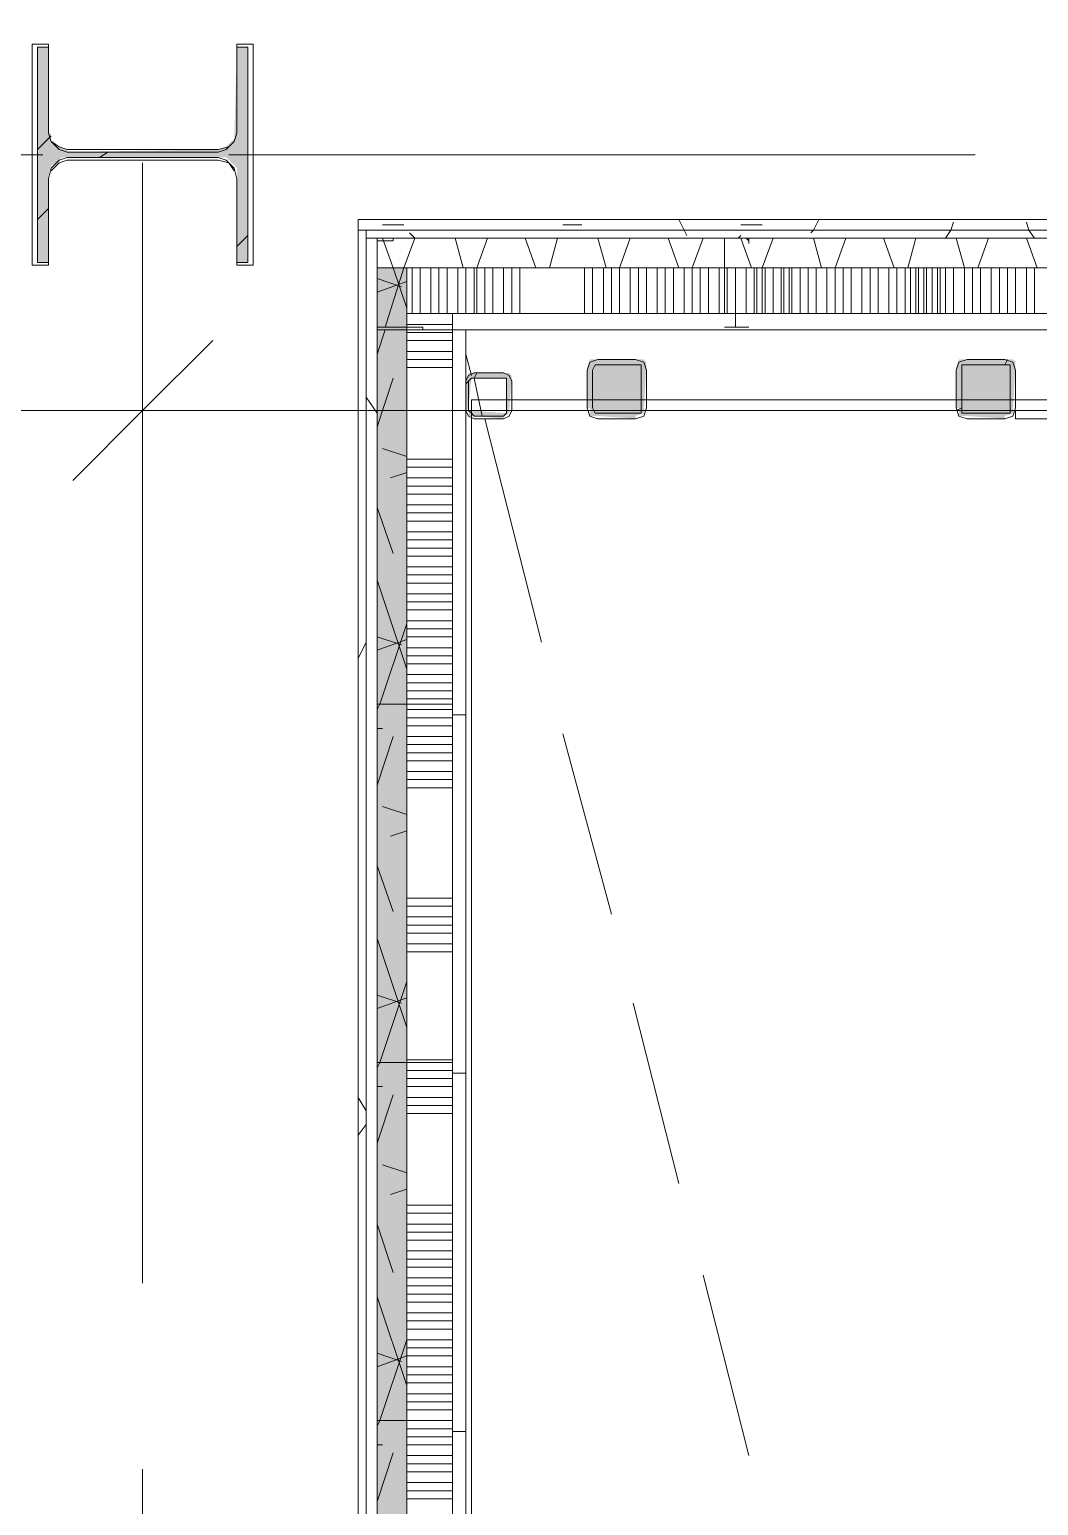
# Model space of a CAD drawing. Header units: metres. Extents: x -2 to 237, y -8 to 52.
# Drawn here: x 32.766 to 34.483, y 30.727 to 33.241 of the extents above; entities that cross this region are included whole.
import ezdxf

# ---------------------------------------------------------------- set-up
doc = ezdxf.new("R2010")
doc.units = ezdxf.units.M
doc.layers.add('HVAC - Ductos', color=5, linetype='Continuous', lineweight=0)
doc.layers.add('PDF2_Geometry', color=7, linetype='Continuous', lineweight=0, true_color=0xaaaaaa)
doc.layers.add('PDF2_Solid Fills', color=7, linetype='Continuous', lineweight=0, true_color=0xffffff)

msp = doc.modelspace()

# ---------------------------------------------------------------- hatches: boundary and pattern name
at = {"layer": 'PDF2_Solid Fills', "lineweight": 0, "transparency": 33554559}
for points in [[(33.1189, 33.2108), (33.1143, 33.0548), (33.1006, 33.0411), (33.0868, 33.0365), (32.83, 33.0319), (32.83, 33.0365), (32.8162, 33.0411), (32.807, 33.0502), (32.8024, 33.0502), (32.8024, 33.064), (32.7978, 33.064), (32.7978, 33.2108), (32.7795, 33.2108), (32.7795, 32.8439), (32.7978, 32.8439), (32.7978, 32.9907), (32.8024, 33.009), (32.8116, 33.0136), (32.8208, 33.0228), (33.1006, 33.0228), (33.1189, 33.0044), (33.1189, 32.8439), (33.1372, 32.8439), (33.1372, 33.2108)], [(33.362, 24.0154), (33.4078, 24.0108), (33.4078, 32.8347), (33.3574, 32.8347), (33.3574, 24.0154)], [(33.362, 24.0154), (33.4078, 24.0108), (33.4078, 32.8347), (33.3574, 32.8347), (33.3574, 24.0154)], [(33.816, 32.6742), (33.8114, 32.6788), (33.7197, 32.6788), (33.7151, 32.665), (33.7151, 32.5963), (33.7197, 32.5963), (33.7197, 32.5825), (33.7334, 32.5825), (33.7976, 32.5779), (33.7976, 32.5825), (33.8114, 32.5871)], [(34.4443, 32.6742), (34.4397, 32.6788), (34.348, 32.6788), (34.3434, 32.665), (34.3434, 32.5963), (34.348, 32.5963), (34.348, 32.5825), (34.3618, 32.5825), (34.426, 32.5779), (34.426, 32.5825), (34.4397, 32.5871)], [(33.5087, 32.5917), (33.5133, 32.5963), (33.5179, 32.6467), (33.5775, 32.6467), (33.5775, 32.5871), (33.5179, 32.5917), (33.5133, 32.5917), (33.5133, 32.5825), (33.5225, 32.5825), (33.5729, 32.5779), (33.5729, 32.5825), (33.5821, 32.5871), (33.5867, 32.651), (33.5867, 32.6513), (33.5821, 32.6558), (33.5133, 32.6558), (33.5087, 32.6467)]]:
    msp.add_hatch(color=256, dxfattribs=at).paths.add_polyline_path(points)

# ---------------------------------------------------------------- linework, layer by layer
at = {"layer": 'HVAC - Ductos', "lineweight": 0}
for points in [[(32.9583, 32.8301), (32.9583, 32.5917), (32.9583, 32.3532)], [(33.0776, 32.7109), (32.9583, 32.5917), (32.8392, 32.4724)], [(32.7199, 32.5917), (36.632, 32.5917), (37.8244, 32.5917)]]:
    msp.add_lwpolyline(points, dxfattribs=at)
at = {"layer": 'PDF2_Geometry', "lineweight": 0}
for points in [[(35.7789, 33.3896), (35.7789, 32.9173), (33.3253, 32.9173), (33.3253, 32.8989), (33.3253, 32.7292), (33.3253, 24.1162), (33.3253, 23.9465), (33.3253, 23.9328), (35.7789, 23.9328), (35.7789, 23.5521)], [(32.7978, 32.8439), (32.7978, 32.8393), (32.7703, 32.8393), (32.7703, 33.2154), (32.7978, 33.2154), (32.7978, 33.2108)], [(33.1189, 33.2108), (33.1189, 33.2154), (33.1464, 33.2154), (33.1464, 32.8393), (33.1189, 32.8393), (33.1189, 32.8439)], [(32.7795, 33.0365), (32.8024, 33.0594)], [(32.8024, 33.0502), (32.8162, 33.0411), (32.83, 33.0365), (33.0868, 33.0365), (33.1051, 33.0411), (33.1143, 33.0502)], [(32.7886, 33.0274), (32.4722, 33.0274)], [(32.885, 33.0228), (32.8988, 33.0319)], [(34.3755, 33.0274), (33.1051, 33.0274)], [(33.1143, 32.9998), (33.1051, 33.0136), (33.0868, 33.0182), (32.83, 33.0182), (32.8162, 33.0136), (32.8024, 32.9998)], [(32.9583, 33.0136), (32.9583, 32.6971)], [(32.7795, 32.9173), (32.7978, 32.9356)], [(32.7383, 24.8821), (32.7383, 24.8684), (32.7383, 23.5521), (32.7383, 23.5292), (32.7795, 23.5292), (35.7789, 23.5292), (35.8065, 23.5292), (35.8065, 23.5521), (35.8065, 23.9649), (35.7789, 23.9649), (35.7789, 23.9465), (35.7789, 23.9328), (35.7789, 23.9465), (33.339, 23.9465), (33.339, 23.9649), (33.339, 24.1162), (33.339, 32.7292), (33.339, 32.8852), (33.339, 32.8989), (35.7789, 32.8989), (35.7789, 32.9173)], [(33.1189, 32.8714), (33.1372, 32.8898)], [(35.7789, 23.9465), (35.7789, 23.9649), (33.3574, 23.9649), (33.3574, 24.0108), (33.3574, 24.1162), (33.3574, 32.7292), (33.3574, 32.8347), (33.3574, 32.8852), (35.7789, 32.8852), (35.7789, 32.8989)], [(35.7789, 32.8852), (35.8065, 32.8852), (35.8065, 32.8347), (35.7789, 32.8347), (35.1689, 32.8347), (34.559, 32.8347), (33.949, 32.8347), (33.4078, 32.8347), (33.4078, 32.7568), (33.4078, 32.7338)], [(33.3574, 24.0108), (33.3574, 32.8347), (33.4078, 32.8347), (33.4078, 32.7338), (33.4078, 32.7292), (33.4078, 32.0918), (33.4078, 31.4818), (33.4078, 30.8718), (33.4078, 30.2618), (33.4078, 29.6518), (33.4078, 29.0419), (33.4078, 28.4319), (33.4078, 27.8219), (33.4078, 28.4319), (33.4078, 29.0419), (33.4078, 29.6518), (33.4078, 30.2618), (33.4078, 30.8718), (33.4078, 31.4818), (33.4078, 32.0918), (33.4078, 32.7292)], [(33.4858, 32.0734), (33.4858, 32.7292), (33.4858, 32.7568), (33.4078, 32.7568), (33.4078, 32.7338), (33.4078, 32.7292), (33.4078, 32.0918), (33.4078, 31.4818), (33.4078, 30.8718), (33.4078, 30.2618), (33.4078, 29.6518), (33.4078, 29.0419), (33.4078, 28.4319), (33.4078, 27.8219)], [(33.5087, 32.7292), (33.4858, 32.7292), (33.4858, 32.0734), (33.4858, 32.7292), (33.4858, 32.7568), (35.7789, 32.7568), (35.8065, 32.7568), (35.8065, 31.9863), (35.8065, 30.6975), (35.8065, 29.1841), (35.8065, 27.8999), (35.8065, 26.3681), (35.8065, 25.0747), (35.8065, 24.0887), (35.7789, 24.0887)], [(35.7789, 32.7292), (35.7789, 24.1162), (35.7789, 23.5521), (35.8065, 23.5521), (35.8065, 25.0747), (35.8065, 26.3681), (35.8065, 27.8999), (35.8065, 29.1841), (35.8065, 30.6975), (35.8065, 31.9863), (35.8065, 32.7568), (35.7789, 32.7568), (35.7789, 32.7338), (35.7789, 32.7568), (33.4858, 32.7568), (33.4858, 32.7292), (35.7055, 32.7292)], [(33.5087, 32.7292), (35.7055, 32.7292)], [(33.5087, 32.688), (33.5179, 32.6513)], [(34.426, 32.6696), (34.4306, 32.6788)], [(33.5087, 24.1942), (33.5087, 32.6513)], [(33.5087, 24.1942), (33.5087, 32.6513)], [(33.5362, 32.5825), (33.5225, 32.6467), (33.5271, 32.6558)], [(33.5087, 32.6375), (33.5133, 32.6421)], [(33.5408, 32.5779), (33.6371, 32.1972)], [(34.3434, 32.5917), (34.3526, 32.5963)], [(32.9583, 32.3806), (32.9583, 31.1057)], [(33.4858, 31.4634), (33.4858, 32.0688)], [(33.6739, 32.0413), (33.7564, 31.734)], [(33.7931, 31.5827), (33.871, 31.2754)], [(33.3574, 31.4818), (33.362, 31.4818)], [(33.4858, 30.8534), (33.4858, 31.4588)], [(33.9123, 31.1195), (33.9903, 30.8122)], [(33.4858, 30.2435), (33.4858, 30.8488)], [(32.9583, 30.7893), (32.9583, 30.4728)]]:
    msp.add_lwpolyline(points, dxfattribs=at)
for points in [[(33.1372, 32.8439), (33.1372, 33.2108), (33.1189, 33.2108), (33.1189, 33.064), (33.1143, 33.0502), (33.1006, 33.0365), (33.0868, 33.0319), (32.83, 33.0319), (32.8162, 33.0365), (32.8024, 33.0502), (32.7978, 33.064), (32.7978, 33.2108), (32.7795, 33.2108), (32.7795, 32.8439), (32.7978, 32.8439), (32.7978, 32.9861), (32.8024, 33.0044), (32.8162, 33.0182), (32.83, 33.0228), (33.0868, 33.0228), (33.1006, 33.0182), (33.1143, 33.0044), (33.1189, 32.9861), (33.1189, 32.8439)], [(33.3253, 32.8989), (35.7789, 32.8989), (35.7789, 32.9173), (33.3253, 32.9173)], [(33.339, 23.9465), (33.339, 32.8989), (33.3253, 32.8989), (33.3253, 23.9465)], [(35.7789, 32.8989), (33.339, 32.8989), (33.339, 32.8852), (35.7789, 32.8852)], [(33.339, 32.8852), (33.339, 23.9649), (33.3574, 23.9649), (33.3574, 32.8852)], [(33.3849, 32.8852), (33.3849, 32.8806), (33.3574, 32.8806), (33.3574, 32.7338), (33.4354, 32.7338), (33.4354, 32.7292), (33.3574, 32.7292), (33.3574, 32.8852)], [(33.3574, 32.8347), (33.949, 32.8347), (34.559, 32.8347), (35.1689, 32.8347), (35.7789, 32.8347), (35.8065, 32.8347), (35.8065, 32.8852), (33.3574, 32.8852)], [(33.9673, 32.7568), (33.9673, 32.7338), (33.949, 32.7338), (33.9903, 32.7338), (33.9811, 32.7338), (33.9903, 32.7338), (33.949, 32.7338), (33.9673, 32.7338), (33.9673, 32.7568), (33.949, 32.7568), (33.949, 32.8806), (33.949, 32.8852), (33.9857, 32.8852), (33.9903, 32.8852), (33.9903, 32.8806), (33.9903, 32.876), (33.9903, 32.8806), (33.9857, 32.8852), (33.949, 32.8852), (33.949, 32.8806), (33.949, 32.7568), (33.9903, 32.7568)], [(33.4078, 32.7568), (35.7789, 32.7568), (35.8065, 32.7568), (35.8065, 32.8347), (35.7789, 32.8347), (35.1689, 32.8347), (34.559, 32.8347), (33.949, 32.8347), (33.4078, 32.8347)], [(33.3574, 32.7292), (33.3574, 32.7017), (33.3574, 32.7292), (33.5087, 32.7292), (33.5087, 32.6513), (33.5087, 32.7292)], [(33.7151, 32.5963), (33.7197, 32.5825), (33.7334, 32.5779), (33.7976, 32.5779), (33.8114, 32.5825), (33.816, 32.5963), (33.816, 32.6604), (33.8114, 32.6742), (33.7976, 32.6788), (33.7334, 32.6788), (33.7197, 32.6742), (33.7151, 32.6604)], [(34.3434, 32.5963), (34.348, 32.5825), (34.3618, 32.5779), (34.426, 32.5779), (34.4397, 32.5825), (34.4443, 32.5963), (34.4443, 32.6604), (34.4397, 32.6742), (34.426, 32.6788), (34.3618, 32.6788), (34.348, 32.6742), (34.3434, 32.6604)], [(33.5087, 32.5917), (33.5133, 32.5825), (33.5225, 32.5779), (33.5729, 32.5779), (33.5821, 32.5825), (33.5867, 32.5917), (33.5867, 32.6421), (33.5821, 32.6513), (33.5729, 32.6558), (33.5225, 32.6558), (33.5133, 32.6513), (33.5087, 32.6421)], [(33.7976, 32.5871), (33.7334, 32.5871), (33.7288, 32.5871), (33.7243, 32.5963), (33.7243, 32.6604), (33.7288, 32.6696), (33.7334, 32.6696), (33.7976, 32.6696), (33.8068, 32.6696), (33.8068, 32.6604), (33.8068, 32.5963), (33.8068, 32.5871)], [(34.426, 32.5871), (34.3618, 32.5871), (34.3526, 32.5871), (34.3526, 32.5963), (34.3526, 32.6604), (34.3526, 32.6696), (34.3618, 32.6696), (34.426, 32.6696), (34.4351, 32.6696), (34.4351, 32.6604), (34.4351, 32.5963), (34.4351, 32.5871)], [(33.5729, 32.5825), (33.5225, 32.5825), (33.5179, 32.5871), (33.5133, 32.5917), (33.5133, 32.6421), (33.5179, 32.6467), (33.5225, 32.6467), (33.5729, 32.6467), (33.5775, 32.6467), (33.5775, 32.6421), (33.5775, 32.5917), (33.5775, 32.5871)], [(35.7101, 32.61), (35.7101, 29.9086), (33.5179, 29.9086), (33.5179, 32.61), (35.7101, 32.61), (35.7101, 29.9086), (33.5179, 29.9086), (33.5179, 32.61)], [(34.4443, 32.5779), (34.9443, 32.5779), (34.9443, 32.5917), (34.4443, 32.5917)], [(33.4858, 32.0505), (33.4858, 32.0734), (33.5041, 32.0734), (33.5087, 32.0734), (33.5087, 32.0918), (33.5087, 32.0551), (33.5087, 32.0505), (33.5087, 32.0551), (33.5087, 32.0597), (33.5087, 32.0551), (33.5087, 32.0505), (33.5087, 32.0551), (33.5087, 32.0918), (33.5087, 32.0734), (33.5041, 32.0734), (33.4858, 32.0734), (33.4858, 32.0918), (33.4812, 32.0918), (33.3574, 32.0918), (33.3574, 32.0551), (33.3574, 32.0505), (33.3665, 32.0505), (33.3574, 32.0505), (33.3574, 32.0551), (33.3574, 32.0918), (33.4812, 32.0918), (33.4858, 32.0918)], [(33.4858, 31.4634), (33.4858, 32.0688)], [(33.4858, 31.4405), (33.4858, 31.4634), (33.5041, 31.4634), (33.5087, 31.4634), (33.5087, 31.4818), (33.5087, 31.4405), (33.5087, 31.4496), (33.5087, 31.4405), (33.5087, 31.4818), (33.5087, 31.4634), (33.5041, 31.4634), (33.4858, 31.4634), (33.4858, 31.4818), (33.4812, 31.4818), (33.3574, 31.4818), (33.3574, 31.4451), (33.3574, 31.4405), (33.3665, 31.4405), (33.3574, 31.4405), (33.3574, 31.4451), (33.3574, 31.4818), (33.4812, 31.4818), (33.4858, 31.4818)], [(33.4858, 30.8534), (33.4858, 31.4588)], [(33.4858, 30.8305), (33.4858, 30.8534), (33.5041, 30.8534), (33.5087, 30.8534), (33.5087, 30.8718), (33.5087, 30.8305), (33.5087, 30.8351), (33.5087, 30.8305), (33.5087, 30.8718), (33.5087, 30.8534), (33.5041, 30.8534), (33.4858, 30.8534), (33.4858, 30.8718), (33.4812, 30.8718), (33.3574, 30.8718), (33.3574, 30.8305), (33.3665, 30.8305), (33.3574, 30.8305), (33.3574, 30.8718), (33.4812, 30.8718), (33.4858, 30.8718)], [(33.4858, 30.2435), (33.4858, 30.8488)]]:
    msp.add_lwpolyline(points, close=True, dxfattribs=at)
at = {"layer": 'PDF2_Geometry', "color": 254, "lineweight": 0, "true_color": 0xeaeaea}
for points in [[(33.4032, 32.9081), (33.3665, 32.9081)], [(33.7059, 32.9081), (33.6739, 32.9081)], [(33.871, 32.9173), (33.8802, 32.8989), (33.8848, 32.8898), (33.8802, 32.8989)], [(34.0132, 32.9081), (33.9765, 32.9081)], [(34.1004, 32.8989), (34.1096, 32.9173), (34.1004, 32.8989), (34.0958, 32.8943)], [(34.3342, 32.8989), (34.3388, 32.9127), (34.3342, 32.8989), (34.3251, 32.8852)], [(34.4627, 32.9127), (34.4672, 32.8989), (34.4764, 32.8852), (34.4672, 32.8989)], [(33.4124, 32.8943), (33.4216, 32.8852)], [(33.9719, 32.8852), (33.9765, 32.8898)], [(33.5087, 32.8347), (33.5087, 32.7568)], [(33.5408, 32.8347), (33.5408, 32.7568)], [(33.5546, 32.8347), (33.5546, 32.7568)], [(33.7564, 32.8347), (33.7564, 32.7568)], [(33.7702, 32.8347), (33.7702, 32.7568)], [(33.7885, 32.8347), (33.7885, 32.7568)], [(33.8022, 32.8347), (33.8022, 32.7568)], [(33.9857, 32.8347), (33.9857, 32.7568)], [(34.0316, 32.8347), (34.0316, 32.7568)], [(34.0774, 32.8347), (34.0774, 32.7568)], [(33.339, 32.6146), (33.3574, 32.5871)], [(33.4858, 32.2339), (33.4078, 32.2339)], [(33.3253, 32.1697), (33.339, 32.1972)], [(33.3253, 31.4221), (33.339, 31.3992)], [(33.3253, 31.3579), (33.339, 31.3763)], [(33.4858, 30.9636), (33.4078, 30.9636)]]:
    msp.add_lwpolyline(points, close=True, dxfattribs=at)
at = {"layer": 'PDF2_Geometry', "color": 254, "lineweight": 0, "true_color": 0xdddddd}
for points in [[(33.3665, 32.8852), (33.3849, 32.8347), (33.4078, 32.766), (33.3849, 32.8347)], [(33.4216, 32.8852), (33.4032, 32.8347), (33.3711, 32.7338), (33.4032, 32.8347)], [(33.4904, 32.8852), (33.5041, 32.8347)], [(33.5454, 32.8852), (33.5271, 32.8347)], [(33.6096, 32.8852), (33.6279, 32.8347)], [(33.6647, 32.8852), (33.6509, 32.8347)], [(33.7334, 32.8852), (33.7472, 32.8347)], [(33.7885, 32.8852), (33.7702, 32.8347)], [(33.8527, 32.8852), (33.871, 32.8347)], [(33.9123, 32.8852), (33.8939, 32.8347)], [(33.9765, 32.8852), (33.9949, 32.8347)], [(34.0316, 32.8852), (34.0132, 32.8347)], [(34.1004, 32.8852), (34.1141, 32.8347)], [(34.1554, 32.8852), (34.137, 32.8347)], [(34.2196, 32.8852), (34.2379, 32.8347)], [(34.2747, 32.8852), (34.2609, 32.8347)], [(34.3434, 32.8852), (34.3572, 32.8347)], [(34.3984, 32.8852), (34.3801, 32.8347)], [(34.4627, 32.8852), (34.481, 32.8347)], [(33.3574, 32.8164), (33.3987, 32.8026)], [(33.4078, 32.8118), (33.3574, 32.7934)], [(33.3711, 32.7292), (33.3574, 32.688)], [(33.3849, 32.6467), (33.3574, 32.5641)], [(33.3665, 32.5274), (33.4078, 32.5137)], [(33.4078, 32.4862), (33.3803, 32.477)], [(33.3574, 32.4266), (33.3849, 32.3486)], [(33.3574, 32.3027), (33.4078, 32.1514)], [(33.4078, 32.2293), (33.362, 32.0918), (33.3574, 32.0826), (33.362, 32.0918)], [(33.3574, 32.2064), (33.3987, 32.1926)], [(33.4078, 32.2018), (33.3574, 32.1835)], [(33.3849, 32.0367), (33.3574, 31.9541)], [(33.3665, 31.9175), (33.4078, 31.9037)], [(33.4078, 31.8762), (33.3803, 31.867)], [(33.3574, 31.8166), (33.3849, 31.7386)], [(33.3574, 31.6927), (33.4078, 31.5414)], [(33.4078, 31.6194), (33.362, 31.4818), (33.3574, 31.4726), (33.362, 31.4818)], [(33.3574, 31.5964), (33.3987, 31.5827)], [(33.4078, 31.5918), (33.3574, 31.5735)], [(33.3849, 31.4267), (33.3574, 31.3442)], [(33.3665, 31.3075), (33.4078, 31.2937)], [(33.4078, 31.2662), (33.3803, 31.257)], [(33.3574, 31.2066), (33.3849, 31.124)], [(33.3574, 31.0828), (33.4078, 30.9314)], [(33.4078, 31.0094), (33.362, 30.8718), (33.3574, 30.8626), (33.362, 30.8718)], [(33.3574, 30.9865), (33.3987, 30.9727)], [(33.4078, 30.9819), (33.3574, 30.9636)], [(33.3849, 30.8168), (33.3574, 30.7342)]]:
    msp.add_lwpolyline(points, close=True, dxfattribs=at)
at = {"layer": 'PDF2_Geometry', "color": 254, "lineweight": 0, "true_color": 0xeaeaea}
for points in [[(33.417, 32.8347), (33.417, 32.7568)], [(33.4308, 32.8347), (33.4308, 32.7568)], [(33.4491, 32.8347), (33.4491, 32.7568)], [(33.4628, 32.8347), (33.4628, 32.7568)], [(33.4766, 32.8347), (33.4766, 32.7568)], [(33.495, 32.8347), (33.495, 32.7568)], [(33.5225, 32.8347), (33.5225, 32.7568)], [(33.5271, 32.7568), (33.5271, 32.8347)], [(33.5729, 32.7568), (33.5729, 32.8347)], [(33.5867, 32.7568), (33.5867, 32.8347)], [(33.6005, 32.7568), (33.6005, 32.8347)], [(33.7105, 32.8347), (33.7105, 32.7568)], [(33.7243, 32.8347), (33.7243, 32.7568)], [(33.7426, 32.8347), (33.7426, 32.7568)], [(33.816, 32.7568), (33.816, 32.8347)], [(33.8344, 32.7568), (33.8344, 32.8347)], [(33.8481, 32.7568), (33.8481, 32.8347)], [(33.8619, 32.7568), (33.8619, 32.8347)], [(33.8802, 32.7568), (33.8802, 32.8347)], [(33.8939, 32.7568), (33.8939, 32.8347)], [(33.9077, 32.7568), (33.9077, 32.8347)], [(33.9215, 32.7568), (33.9215, 32.8347)], [(33.9399, 32.7568), (33.9399, 32.8347)], [(33.9536, 32.7568), (33.9536, 32.8347)], [(33.9673, 32.7568), (33.9673, 32.8347)], [(33.9995, 32.7568), (33.9995, 32.8347)], [(34.004, 32.8347), (34.004, 32.7568)], [(34.0132, 32.7568), (34.0132, 32.8347)], [(34.0178, 32.8347), (34.0178, 32.7568)], [(34.0316, 32.7568), (34.0316, 32.8347)], [(34.0453, 32.7568), (34.0453, 32.8347)], [(34.0499, 32.8347), (34.0499, 32.7568)], [(34.059, 32.7568), (34.059, 32.8347)], [(34.0636, 32.8347), (34.0636, 32.7568)], [(34.0912, 32.7568), (34.0912, 32.8347)], [(34.105, 32.7568), (34.105, 32.8347)], [(34.1233, 32.7568), (34.1233, 32.8347)], [(34.137, 32.7568), (34.137, 32.8347)], [(34.1508, 32.7568), (34.1508, 32.8347)], [(34.1645, 32.7568), (34.1645, 32.8347)], [(34.1829, 32.7568), (34.1829, 32.8347)], [(34.1967, 32.7568), (34.1967, 32.8347)], [(34.2104, 32.7568), (34.2104, 32.8347)], [(34.2287, 32.7568), (34.2287, 32.8347)], [(34.2425, 32.7568), (34.2425, 32.8347)], [(34.2563, 32.7568), (34.2563, 32.8347)], [(34.2655, 32.8347), (34.2655, 32.7568)], [(34.2747, 32.7568), (34.2747, 32.8347)], [(34.2792, 32.8347), (34.2792, 32.7568)], [(34.2884, 32.7568), (34.2884, 32.8347)], [(34.293, 32.8347), (34.293, 32.7568)], [(34.3021, 32.7568), (34.3021, 32.8347)], [(34.3113, 32.8347), (34.3113, 32.7568)], [(34.3159, 32.7568), (34.3159, 32.8347)], [(34.3251, 32.8347), (34.3251, 32.7568)], [(34.3388, 32.8347), (34.3388, 32.7568)], [(34.3572, 32.8347), (34.3572, 32.7568)], [(34.371, 32.8347), (34.371, 32.7568)], [(34.3847, 32.8347), (34.3847, 32.7568)], [(34.403, 32.8347), (34.403, 32.7568)], [(34.4168, 32.8347), (34.4168, 32.7568)], [(34.4306, 32.8347), (34.4306, 32.7568)], [(34.4443, 32.8347), (34.4443, 32.7568)], [(34.4627, 32.8347), (34.4627, 32.7568)], [(34.4764, 32.8347), (34.4764, 32.7568)], [(33.4078, 32.7568), (33.4858, 32.7568)], [(33.4078, 32.7384), (33.4858, 32.7384)], [(33.4078, 32.7246), (33.4858, 32.7246)], [(33.4078, 32.7109), (33.4858, 32.7109)], [(33.4078, 32.6925), (33.4858, 32.6925)], [(33.4078, 32.6788), (33.4858, 32.6788)], [(33.4078, 32.665), (33.4858, 32.665)], [(33.4078, 32.5091), (33.4858, 32.5091)], [(33.4078, 32.4954), (33.4858, 32.4954)], [(33.4078, 32.477), (33.4858, 32.477)], [(33.4078, 32.4632), (33.4858, 32.4632)], [(33.4078, 32.4494), (33.4858, 32.4494)], [(33.4078, 32.4311), (33.4858, 32.4311)], [(33.4078, 32.4174), (33.4858, 32.4174)], [(33.4078, 32.4036), (33.4858, 32.4036)], [(33.4078, 32.3852), (33.4858, 32.3852)], [(33.4078, 32.3715), (33.4858, 32.3715)], [(33.4078, 32.3577), (33.4858, 32.3577)], [(33.4078, 32.344), (33.4858, 32.344)], [(33.4078, 32.3257), (33.4858, 32.3257)], [(33.4078, 32.3119), (33.4858, 32.3119)], [(33.4078, 32.2981), (33.4858, 32.2981)], [(33.4078, 32.2798), (33.4858, 32.2798)], [(33.4078, 32.266), (33.4858, 32.266)], [(33.4078, 32.2523), (33.4858, 32.2523)], [(33.4078, 32.2202), (33.4858, 32.2202)], [(33.4078, 32.2064), (33.4858, 32.2064)], [(33.4078, 32.188), (33.4858, 32.188)], [(33.4078, 32.1743), (33.4858, 32.1743)], [(33.4078, 32.1606), (33.4858, 32.1606)], [(33.4078, 32.1422), (33.4858, 32.1422)], [(33.4078, 32.1284), (33.4858, 32.1284)], [(33.4078, 32.1146), (33.4858, 32.1146)], [(33.4078, 32.1009), (33.4858, 32.1009)], [(33.4078, 32.0826), (33.4858, 32.0826)], [(33.4078, 32.0688), (33.4858, 32.0688)], [(33.4078, 32.0551), (33.4858, 32.0551)], [(33.4078, 32.0367), (33.4858, 32.0367)], [(33.4078, 32.0229), (33.4858, 32.0229)], [(33.4078, 32.0092), (33.4858, 32.0092)], [(33.4078, 31.9955), (33.4858, 31.9955)], [(33.4078, 31.9771), (33.4858, 31.9771)], [(33.4078, 31.9633), (33.4858, 31.9633)], [(33.4078, 31.9495), (33.4858, 31.9495)], [(33.4078, 31.7615), (33.4858, 31.7615)], [(33.4078, 31.7478), (33.4858, 31.7478)], [(33.4078, 31.7294), (33.4858, 31.7294)], [(33.4078, 31.7157), (33.4858, 31.7157)], [(33.4078, 31.7019), (33.4858, 31.7019)], [(33.4078, 31.6835), (33.4858, 31.6835)], [(33.4078, 31.6698), (33.4858, 31.6698)], [(33.4078, 31.4864), (33.4858, 31.4864)], [(33.4078, 31.468), (33.4858, 31.468)], [(33.4078, 31.4542), (33.4858, 31.4542)], [(33.4078, 31.4405), (33.4858, 31.4405)], [(33.4078, 31.4221), (33.4858, 31.4221)], [(33.4078, 31.4084), (33.4858, 31.4084)], [(33.4078, 31.3947), (33.4858, 31.3947)], [(33.4078, 31.2387), (33.4858, 31.2387)], [(33.4078, 31.225), (33.4858, 31.225)], [(33.4078, 31.2066), (33.4858, 31.2066)], [(33.4078, 31.1928), (33.4858, 31.1928)], [(33.4078, 31.179), (33.4858, 31.179)], [(33.4078, 31.1607), (33.4858, 31.1607)], [(33.4078, 31.147), (33.4858, 31.147)], [(33.4078, 31.1332), (33.4858, 31.1332)], [(33.4078, 31.1149), (33.4858, 31.1149)], [(33.4078, 31.1011), (33.4858, 31.1011)], [(33.4078, 31.0873), (33.4858, 31.0873)], [(33.4078, 31.0736), (33.4858, 31.0736)], [(33.4078, 31.0553), (33.4858, 31.0553)], [(33.4078, 31.0415), (33.4858, 31.0415)], [(33.4078, 31.0277), (33.4858, 31.0277)], [(33.4078, 31.0094), (33.4858, 31.0094)], [(33.4078, 30.9956), (33.4858, 30.9956)], [(33.4078, 30.9819), (33.4858, 30.9819)], [(33.4078, 30.9498), (33.4858, 30.9498)], [(33.4078, 30.936), (33.4858, 30.936)], [(33.4078, 30.9176), (33.4858, 30.9176)], [(33.4078, 30.9039), (33.4858, 30.9039)], [(33.4078, 30.8902), (33.4858, 30.8902)], [(33.4078, 30.8718), (33.4858, 30.8718)], [(33.4078, 30.858), (33.4858, 30.858)], [(33.4078, 30.8443), (33.4858, 30.8443)], [(33.4078, 30.8305), (33.4858, 30.8305)], [(33.4078, 30.8122), (33.4858, 30.8122)], [(33.4078, 30.7984), (33.4858, 30.7984)], [(33.4078, 30.7847), (33.4858, 30.7847)], [(33.4078, 30.7663), (33.4858, 30.7663)], [(33.4078, 30.7525), (33.4858, 30.7525)], [(33.4078, 30.7388), (33.4858, 30.7388)]]:
    msp.add_lwpolyline(points, dxfattribs=at)

doc.saveas('drawing.dxf')
